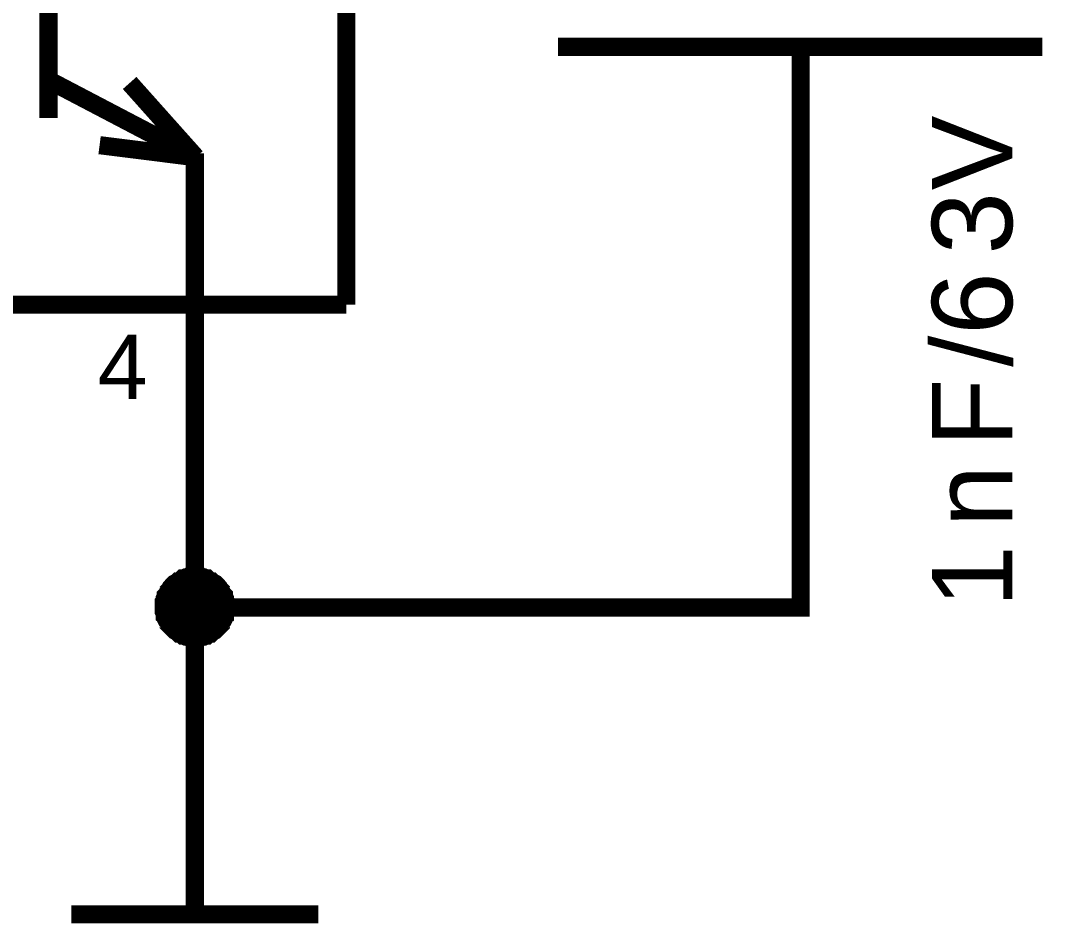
# Model space of a CAD drawing. Header units: millimetres. Extents: x -2024 to 917, y -725 to 13.
# Drawn here: x -1886.8 to -1869.79, y -636.89 to -621.99 of the extents above; entities that cross this region are included whole.
import ezdxf

# ---------------------------------------------------------------- set-up
doc = ezdxf.new("R2010")
doc.units = ezdxf.units.MM
doc.styles.get("Standard").update_dxf_attribs({"font": 'arial.ttf'})

msp = doc.modelspace()

# ---------------------------------------------------------------- linework, layer by layer
at = {"color": 7}
for points, const_width in [([(-1881.427, -616.675), (-1881.427, -626.677)], 0.3), ([(-1886.342, -619.855), (-1886.342, -623.597)], 0.3), ([(-1877.934, -622.421), (-1869.94, -622.421)], 0.3), ([(-1873.929, -622.421), (-1873.929, -625.418)], 0.3), ([(-1883.909, -624.243), (-1886.342, -622.968)], 0.3), ([(-1883.909, -624.243), (-1885.002, -623.017)], 0.3), ([(-1883.909, -624.243), (-1885.498, -624.044)], 0.3), ([(-1883.926, -624.177), (-1883.926, -629.177)], 0.3), ([(-1873.929, -625.418), (-1873.929, -631.678), (-1883.926, -631.678), (-1883.926, -629.177)], 0.3), ([(-1881.427, -626.677), (-1900.179, -626.677)], 0.3), ([(-1884.439, -631.678), (-1884.439, -631.645), (-1884.439, -631.628), (-1884.439, -631.595), (-1884.422, -631.578), (-1884.422, -631.545), (-1884.422, -631.529), (-1884.406, -631.496), (-1884.406, -631.479), (-1884.389, -631.462), (-1884.373, -631.429), (-1884.356, -631.413), (-1884.356, -631.396), (-1884.34, -631.38), (-1884.323, -631.347), (-1884.307, -631.33), (-1884.29, -631.313), (-1884.274, -631.297), (-1884.257, -631.28), (-1884.224, -631.264), (-1884.207, -631.247), (-1884.191, -631.247), (-1884.174, -631.231), (-1884.141, -631.214), (-1884.125, -631.197), (-1884.108, -631.197), (-1884.075, -631.181), (-1884.058, -631.181), (-1884.025, -631.181), (-1884.009, -631.164), (-1883.976, -631.164), (-1883.959, -631.164), (-1883.926, -631.164)], 0.3), ([(-1884.439, -631.678), (-1884.439, -631.645), (-1884.439, -631.628), (-1884.439, -631.595), (-1884.422, -631.578), (-1884.422, -631.545), (-1884.422, -631.529), (-1884.406, -631.496), (-1884.406, -631.479), (-1884.389, -631.462), (-1884.373, -631.429), (-1884.356, -631.413), (-1884.356, -631.396), (-1884.34, -631.38), (-1884.323, -631.347), (-1884.307, -631.33), (-1884.29, -631.313), (-1884.274, -631.297), (-1884.257, -631.28), (-1884.224, -631.264), (-1884.207, -631.247), (-1884.191, -631.247), (-1884.174, -631.231), (-1884.141, -631.214), (-1884.125, -631.197), (-1884.108, -631.197), (-1884.075, -631.181), (-1884.058, -631.181), (-1884.025, -631.181), (-1884.009, -631.164), (-1883.976, -631.164), (-1883.959, -631.164), (-1883.926, -631.164)], 0.3), ([(-1884.439, -631.678), (-1884.439, -631.645), (-1884.439, -631.628), (-1884.439, -631.595), (-1884.422, -631.578), (-1884.422, -631.545), (-1884.422, -631.529), (-1884.406, -631.496), (-1884.406, -631.479), (-1884.389, -631.462), (-1884.373, -631.429), (-1884.356, -631.413), (-1884.356, -631.396), (-1884.34, -631.38), (-1884.323, -631.347), (-1884.307, -631.33), (-1884.29, -631.313), (-1884.274, -631.297), (-1884.257, -631.28), (-1884.224, -631.264), (-1884.207, -631.247), (-1884.191, -631.247), (-1884.174, -631.231), (-1884.141, -631.214), (-1884.125, -631.197), (-1884.108, -631.197), (-1884.075, -631.181), (-1884.058, -631.181), (-1884.025, -631.181), (-1884.009, -631.164), (-1883.976, -631.164), (-1883.959, -631.164), (-1883.926, -631.164)], 0.3), ([(-1884.439, -631.678), (-1884.439, -631.645), (-1884.439, -631.628), (-1884.439, -631.595), (-1884.422, -631.578), (-1884.422, -631.545), (-1884.422, -631.529), (-1884.406, -631.496), (-1884.406, -631.479), (-1884.389, -631.462), (-1884.373, -631.429), (-1884.356, -631.413), (-1884.356, -631.396), (-1884.34, -631.38), (-1884.323, -631.347), (-1884.307, -631.33), (-1884.29, -631.313), (-1884.274, -631.297), (-1884.257, -631.28), (-1884.224, -631.264), (-1884.207, -631.247), (-1884.191, -631.247), (-1884.174, -631.231), (-1884.141, -631.214), (-1884.125, -631.197), (-1884.108, -631.197), (-1884.075, -631.181), (-1884.058, -631.181), (-1884.025, -631.181), (-1884.009, -631.164), (-1883.976, -631.164), (-1883.959, -631.164), (-1883.926, -631.164)], 0.3), ([(-1883.926, -631.164), (-1883.926, -631.164)], 0.3), ([(-1883.926, -631.164), (-1883.893, -631.164), (-1883.876, -631.164), (-1883.843, -631.164), (-1883.827, -631.181), (-1883.794, -631.181), (-1883.777, -631.181), (-1883.744, -631.197), (-1883.727, -631.197), (-1883.711, -631.214), (-1883.678, -631.231), (-1883.661, -631.247), (-1883.645, -631.247), (-1883.628, -631.264), (-1883.595, -631.28), (-1883.578, -631.297), (-1883.562, -631.313), (-1883.545, -631.33), (-1883.529, -631.347), (-1883.512, -631.38), (-1883.496, -631.396), (-1883.496, -631.413), (-1883.479, -631.429), (-1883.463, -631.462), (-1883.446, -631.479), (-1883.446, -631.496), (-1883.429, -631.529), (-1883.429, -631.545), (-1883.429, -631.578), (-1883.413, -631.595), (-1883.413, -631.628), (-1883.413, -631.645), (-1883.413, -631.678)], 0.3), ([(-1883.926, -631.164), (-1883.926, -631.164)], 0.3), ([(-1883.926, -631.164), (-1883.893, -631.164), (-1883.876, -631.164), (-1883.843, -631.164), (-1883.827, -631.181), (-1883.794, -631.181), (-1883.777, -631.181), (-1883.744, -631.197), (-1883.727, -631.197), (-1883.711, -631.214), (-1883.678, -631.231), (-1883.661, -631.247), (-1883.645, -631.247), (-1883.628, -631.264), (-1883.595, -631.28), (-1883.578, -631.297), (-1883.562, -631.313), (-1883.545, -631.33), (-1883.529, -631.347), (-1883.512, -631.38), (-1883.496, -631.396), (-1883.496, -631.413), (-1883.479, -631.429), (-1883.463, -631.462), (-1883.446, -631.479), (-1883.446, -631.496), (-1883.429, -631.529), (-1883.429, -631.545), (-1883.429, -631.578), (-1883.413, -631.595), (-1883.413, -631.628), (-1883.413, -631.645), (-1883.413, -631.678)], 0.3), ([(-1883.926, -631.164), (-1883.926, -631.164)], 0.3), ([(-1883.926, -631.164), (-1883.893, -631.164), (-1883.876, -631.164), (-1883.843, -631.164), (-1883.827, -631.181), (-1883.794, -631.181), (-1883.777, -631.181), (-1883.744, -631.197), (-1883.727, -631.197), (-1883.711, -631.214), (-1883.678, -631.231), (-1883.661, -631.247), (-1883.645, -631.247), (-1883.628, -631.264), (-1883.595, -631.28), (-1883.578, -631.297), (-1883.562, -631.313), (-1883.545, -631.33), (-1883.529, -631.347), (-1883.512, -631.38), (-1883.496, -631.396), (-1883.496, -631.413), (-1883.479, -631.429), (-1883.463, -631.462), (-1883.446, -631.479), (-1883.446, -631.496), (-1883.429, -631.529), (-1883.429, -631.545), (-1883.429, -631.578), (-1883.413, -631.595), (-1883.413, -631.628), (-1883.413, -631.645), (-1883.413, -631.678)], 0.3), ([(-1883.926, -631.164), (-1883.926, -631.164)], 0.3), ([(-1883.926, -631.164), (-1883.893, -631.164), (-1883.876, -631.164), (-1883.843, -631.164), (-1883.827, -631.181), (-1883.794, -631.181), (-1883.777, -631.181), (-1883.744, -631.197), (-1883.727, -631.197), (-1883.711, -631.214), (-1883.678, -631.231), (-1883.661, -631.247), (-1883.645, -631.247), (-1883.628, -631.264), (-1883.595, -631.28), (-1883.578, -631.297), (-1883.562, -631.313), (-1883.545, -631.33), (-1883.529, -631.347), (-1883.512, -631.38), (-1883.496, -631.396), (-1883.496, -631.413), (-1883.479, -631.429), (-1883.463, -631.462), (-1883.446, -631.479), (-1883.446, -631.496), (-1883.429, -631.529), (-1883.429, -631.545), (-1883.429, -631.578), (-1883.413, -631.595), (-1883.413, -631.628), (-1883.413, -631.645), (-1883.413, -631.678)], 0.3), ([(-1884.439, -631.678), (-1884.439, -631.645), (-1884.439, -631.628), (-1884.439, -631.595), (-1884.422, -631.578), (-1884.422, -631.545), (-1884.422, -631.529), (-1884.406, -631.496), (-1884.406, -631.479), (-1884.389, -631.462), (-1884.373, -631.429), (-1884.356, -631.413), (-1884.356, -631.396), (-1884.34, -631.38), (-1884.323, -631.347), (-1884.307, -631.33), (-1884.29, -631.313), (-1884.274, -631.297), (-1884.257, -631.28), (-1884.224, -631.264), (-1884.207, -631.247), (-1884.191, -631.247), (-1884.174, -631.231), (-1884.141, -631.214), (-1884.125, -631.197), (-1884.108, -631.197), (-1884.075, -631.181), (-1884.058, -631.181), (-1884.025, -631.181), (-1884.009, -631.164), (-1883.976, -631.164), (-1883.959, -631.164), (-1883.926, -631.164)], 0.0991), ([(-1884.439, -631.678), (-1884.439, -631.645), (-1884.439, -631.628), (-1884.439, -631.595), (-1884.422, -631.578), (-1884.422, -631.545), (-1884.422, -631.529), (-1884.406, -631.496), (-1884.406, -631.479), (-1884.389, -631.462), (-1884.373, -631.429), (-1884.356, -631.413), (-1884.356, -631.396), (-1884.34, -631.38), (-1884.323, -631.347), (-1884.307, -631.33), (-1884.29, -631.313), (-1884.274, -631.297), (-1884.257, -631.28), (-1884.224, -631.264), (-1884.207, -631.247), (-1884.191, -631.247), (-1884.174, -631.231), (-1884.141, -631.214), (-1884.125, -631.197), (-1884.108, -631.197), (-1884.075, -631.181), (-1884.058, -631.181), (-1884.025, -631.181), (-1884.009, -631.164), (-1883.976, -631.164), (-1883.959, -631.164), (-1883.926, -631.164)], 0.0991), ([(-1884.439, -631.678), (-1884.439, -631.645), (-1884.439, -631.628), (-1884.439, -631.595), (-1884.422, -631.578), (-1884.422, -631.545), (-1884.422, -631.529), (-1884.406, -631.496), (-1884.406, -631.479), (-1884.389, -631.462), (-1884.373, -631.429), (-1884.356, -631.413), (-1884.356, -631.396), (-1884.34, -631.38), (-1884.323, -631.347), (-1884.307, -631.33), (-1884.29, -631.313), (-1884.274, -631.297), (-1884.257, -631.28), (-1884.224, -631.264), (-1884.207, -631.247), (-1884.191, -631.247), (-1884.174, -631.231), (-1884.141, -631.214), (-1884.125, -631.197), (-1884.108, -631.197), (-1884.075, -631.181), (-1884.058, -631.181), (-1884.025, -631.181), (-1884.009, -631.164), (-1883.976, -631.164), (-1883.959, -631.164), (-1883.926, -631.164)], 0.0991), ([(-1884.439, -631.678), (-1884.439, -631.645), (-1884.439, -631.628), (-1884.439, -631.595), (-1884.422, -631.578), (-1884.422, -631.545), (-1884.422, -631.529), (-1884.406, -631.496), (-1884.406, -631.479), (-1884.389, -631.462), (-1884.373, -631.429), (-1884.356, -631.413), (-1884.356, -631.396), (-1884.34, -631.38), (-1884.323, -631.347), (-1884.307, -631.33), (-1884.29, -631.313), (-1884.274, -631.297), (-1884.257, -631.28), (-1884.224, -631.264), (-1884.207, -631.247), (-1884.191, -631.247), (-1884.174, -631.231), (-1884.141, -631.214), (-1884.125, -631.197), (-1884.108, -631.197), (-1884.075, -631.181), (-1884.058, -631.181), (-1884.025, -631.181), (-1884.009, -631.164), (-1883.976, -631.164), (-1883.959, -631.164), (-1883.926, -631.164)], 0.0991), ([(-1883.926, -631.164), (-1883.926, -631.164)], 0.0991), ([(-1883.926, -631.164), (-1883.893, -631.164), (-1883.876, -631.164), (-1883.843, -631.164), (-1883.827, -631.181), (-1883.794, -631.181), (-1883.777, -631.181), (-1883.744, -631.197), (-1883.727, -631.197), (-1883.711, -631.214), (-1883.678, -631.231), (-1883.661, -631.247), (-1883.645, -631.247), (-1883.628, -631.264), (-1883.595, -631.28), (-1883.578, -631.297), (-1883.562, -631.313), (-1883.545, -631.33), (-1883.529, -631.347), (-1883.512, -631.38), (-1883.496, -631.396), (-1883.496, -631.413), (-1883.479, -631.429), (-1883.463, -631.462), (-1883.446, -631.479), (-1883.446, -631.496), (-1883.429, -631.529), (-1883.429, -631.545), (-1883.429, -631.578), (-1883.413, -631.595), (-1883.413, -631.628), (-1883.413, -631.645), (-1883.413, -631.678)], 0.0991), ([(-1883.926, -631.164), (-1883.926, -631.164)], 0.0991), ([(-1883.926, -631.164), (-1883.893, -631.164), (-1883.876, -631.164), (-1883.843, -631.164), (-1883.827, -631.181), (-1883.794, -631.181), (-1883.777, -631.181), (-1883.744, -631.197), (-1883.727, -631.197), (-1883.711, -631.214), (-1883.678, -631.231), (-1883.661, -631.247), (-1883.645, -631.247), (-1883.628, -631.264), (-1883.595, -631.28), (-1883.578, -631.297), (-1883.562, -631.313), (-1883.545, -631.33), (-1883.529, -631.347), (-1883.512, -631.38), (-1883.496, -631.396), (-1883.496, -631.413), (-1883.479, -631.429), (-1883.463, -631.462), (-1883.446, -631.479), (-1883.446, -631.496), (-1883.429, -631.529), (-1883.429, -631.545), (-1883.429, -631.578), (-1883.413, -631.595), (-1883.413, -631.628), (-1883.413, -631.645), (-1883.413, -631.678)], 0.0991), ([(-1883.926, -631.164), (-1883.926, -631.164)], 0.0991), ([(-1883.926, -631.164), (-1883.893, -631.164), (-1883.876, -631.164), (-1883.843, -631.164), (-1883.827, -631.181), (-1883.794, -631.181), (-1883.777, -631.181), (-1883.744, -631.197), (-1883.727, -631.197), (-1883.711, -631.214), (-1883.678, -631.231), (-1883.661, -631.247), (-1883.645, -631.247), (-1883.628, -631.264), (-1883.595, -631.28), (-1883.578, -631.297), (-1883.562, -631.313), (-1883.545, -631.33), (-1883.529, -631.347), (-1883.512, -631.38), (-1883.496, -631.396), (-1883.496, -631.413), (-1883.479, -631.429), (-1883.463, -631.462), (-1883.446, -631.479), (-1883.446, -631.496), (-1883.429, -631.529), (-1883.429, -631.545), (-1883.429, -631.578), (-1883.413, -631.595), (-1883.413, -631.628), (-1883.413, -631.645), (-1883.413, -631.678)], 0.0991), ([(-1883.926, -631.164), (-1883.926, -631.164)], 0.0991), ([(-1883.926, -631.164), (-1883.893, -631.164), (-1883.876, -631.164), (-1883.843, -631.164), (-1883.827, -631.181), (-1883.794, -631.181), (-1883.777, -631.181), (-1883.744, -631.197), (-1883.727, -631.197), (-1883.711, -631.214), (-1883.678, -631.231), (-1883.661, -631.247), (-1883.645, -631.247), (-1883.628, -631.264), (-1883.595, -631.28), (-1883.578, -631.297), (-1883.562, -631.313), (-1883.545, -631.33), (-1883.529, -631.347), (-1883.512, -631.38), (-1883.496, -631.396), (-1883.496, -631.413), (-1883.479, -631.429), (-1883.463, -631.462), (-1883.446, -631.479), (-1883.446, -631.496), (-1883.429, -631.529), (-1883.429, -631.545), (-1883.429, -631.578), (-1883.413, -631.595), (-1883.413, -631.628), (-1883.413, -631.645), (-1883.413, -631.678)], 0.0991), ([(-1883.926, -632.174), (-1883.959, -632.174), (-1883.976, -632.174), (-1884.009, -632.174), (-1884.025, -632.158), (-1884.058, -632.158), (-1884.075, -632.158), (-1884.108, -632.141), (-1884.125, -632.141), (-1884.141, -632.125), (-1884.174, -632.108), (-1884.191, -632.108), (-1884.207, -632.092), (-1884.224, -632.075), (-1884.257, -632.059), (-1884.274, -632.042), (-1884.29, -632.025), (-1884.307, -632.009), (-1884.323, -631.992), (-1884.34, -631.976), (-1884.356, -631.959), (-1884.356, -631.926), (-1884.373, -631.91), (-1884.389, -631.893), (-1884.406, -631.86), (-1884.406, -631.843), (-1884.422, -631.827), (-1884.422, -631.794), (-1884.422, -631.777), (-1884.439, -631.744), (-1884.439, -631.727), (-1884.439, -631.694), (-1884.439, -631.678)], 0.3), ([(-1884.439, -631.678), (-1884.439, -631.678)], 0.3), ([(-1883.926, -632.174), (-1883.959, -632.174), (-1883.976, -632.174), (-1884.009, -632.174), (-1884.025, -632.158), (-1884.058, -632.158), (-1884.075, -632.158), (-1884.108, -632.141), (-1884.125, -632.141), (-1884.141, -632.125), (-1884.174, -632.108), (-1884.191, -632.108), (-1884.207, -632.092), (-1884.224, -632.075), (-1884.257, -632.059), (-1884.274, -632.042), (-1884.29, -632.025), (-1884.307, -632.009), (-1884.323, -631.992), (-1884.34, -631.976), (-1884.356, -631.959), (-1884.356, -631.926), (-1884.373, -631.91), (-1884.389, -631.893), (-1884.406, -631.86), (-1884.406, -631.843), (-1884.422, -631.827), (-1884.422, -631.794), (-1884.422, -631.777), (-1884.439, -631.744), (-1884.439, -631.727), (-1884.439, -631.694), (-1884.439, -631.678)], 0.3), ([(-1884.439, -631.678), (-1884.439, -631.678)], 0.3), ([(-1883.926, -632.174), (-1883.959, -632.174), (-1883.976, -632.174), (-1884.009, -632.174), (-1884.025, -632.158), (-1884.058, -632.158), (-1884.075, -632.158), (-1884.108, -632.141), (-1884.125, -632.141), (-1884.141, -632.125), (-1884.174, -632.108), (-1884.191, -632.108), (-1884.207, -632.092), (-1884.224, -632.075), (-1884.257, -632.059), (-1884.274, -632.042), (-1884.29, -632.025), (-1884.307, -632.009), (-1884.323, -631.992), (-1884.34, -631.976), (-1884.356, -631.959), (-1884.356, -631.926), (-1884.373, -631.91), (-1884.389, -631.893), (-1884.406, -631.86), (-1884.406, -631.843), (-1884.422, -631.827), (-1884.422, -631.794), (-1884.422, -631.777), (-1884.439, -631.744), (-1884.439, -631.727), (-1884.439, -631.694), (-1884.439, -631.678)], 0.3), ([(-1884.439, -631.678), (-1884.439, -631.678)], 0.3), ([(-1883.926, -632.174), (-1883.959, -632.174), (-1883.976, -632.174), (-1884.009, -632.174), (-1884.025, -632.158), (-1884.058, -632.158), (-1884.075, -632.158), (-1884.108, -632.141), (-1884.125, -632.141), (-1884.141, -632.125), (-1884.174, -632.108), (-1884.191, -632.108), (-1884.207, -632.092), (-1884.224, -632.075), (-1884.257, -632.059), (-1884.274, -632.042), (-1884.29, -632.025), (-1884.307, -632.009), (-1884.323, -631.992), (-1884.34, -631.976), (-1884.356, -631.959), (-1884.356, -631.926), (-1884.373, -631.91), (-1884.389, -631.893), (-1884.406, -631.86), (-1884.406, -631.843), (-1884.422, -631.827), (-1884.422, -631.794), (-1884.422, -631.777), (-1884.439, -631.744), (-1884.439, -631.727), (-1884.439, -631.694), (-1884.439, -631.678)], 0.3), ([(-1884.439, -631.678), (-1884.439, -631.678)], 0.3), ([(-1883.926, -631.678), (-1883.926, -636.745)], 0.3), ([(-1883.413, -631.678), (-1883.413, -631.694), (-1883.413, -631.727), (-1883.413, -631.744), (-1883.429, -631.777), (-1883.429, -631.794), (-1883.429, -631.827), (-1883.446, -631.843), (-1883.446, -631.86), (-1883.463, -631.893), (-1883.479, -631.91), (-1883.496, -631.926), (-1883.496, -631.959), (-1883.512, -631.976), (-1883.529, -631.992), (-1883.545, -632.009), (-1883.562, -632.025), (-1883.578, -632.042), (-1883.595, -632.059), (-1883.628, -632.075), (-1883.645, -632.092), (-1883.661, -632.108), (-1883.678, -632.108), (-1883.711, -632.125), (-1883.727, -632.141), (-1883.744, -632.141), (-1883.777, -632.158), (-1883.794, -632.158), (-1883.827, -632.158), (-1883.843, -632.174), (-1883.876, -632.174), (-1883.893, -632.174), (-1883.926, -632.174)], 0.3), ([(-1883.413, -631.678), (-1883.413, -631.694), (-1883.413, -631.727), (-1883.413, -631.744), (-1883.429, -631.777), (-1883.429, -631.794), (-1883.429, -631.827), (-1883.446, -631.843), (-1883.446, -631.86), (-1883.463, -631.893), (-1883.479, -631.91), (-1883.496, -631.926), (-1883.496, -631.959), (-1883.512, -631.976), (-1883.529, -631.992), (-1883.545, -632.009), (-1883.562, -632.025), (-1883.578, -632.042), (-1883.595, -632.059), (-1883.628, -632.075), (-1883.645, -632.092), (-1883.661, -632.108), (-1883.678, -632.108), (-1883.711, -632.125), (-1883.727, -632.141), (-1883.744, -632.141), (-1883.777, -632.158), (-1883.794, -632.158), (-1883.827, -632.158), (-1883.843, -632.174), (-1883.876, -632.174), (-1883.893, -632.174), (-1883.926, -632.174)], 0.3), ([(-1883.413, -631.678), (-1883.413, -631.694), (-1883.413, -631.727), (-1883.413, -631.744), (-1883.429, -631.777), (-1883.429, -631.794), (-1883.429, -631.827), (-1883.446, -631.843), (-1883.446, -631.86), (-1883.463, -631.893), (-1883.479, -631.91), (-1883.496, -631.926), (-1883.496, -631.959), (-1883.512, -631.976), (-1883.529, -631.992), (-1883.545, -632.009), (-1883.562, -632.025), (-1883.578, -632.042), (-1883.595, -632.059), (-1883.628, -632.075), (-1883.645, -632.092), (-1883.661, -632.108), (-1883.678, -632.108), (-1883.711, -632.125), (-1883.727, -632.141), (-1883.744, -632.141), (-1883.777, -632.158), (-1883.794, -632.158), (-1883.827, -632.158), (-1883.843, -632.174), (-1883.876, -632.174), (-1883.893, -632.174), (-1883.926, -632.174)], 0.3), ([(-1883.413, -631.678), (-1883.413, -631.694), (-1883.413, -631.727), (-1883.413, -631.744), (-1883.429, -631.777), (-1883.429, -631.794), (-1883.429, -631.827), (-1883.446, -631.843), (-1883.446, -631.86), (-1883.463, -631.893), (-1883.479, -631.91), (-1883.496, -631.926), (-1883.496, -631.959), (-1883.512, -631.976), (-1883.529, -631.992), (-1883.545, -632.009), (-1883.562, -632.025), (-1883.578, -632.042), (-1883.595, -632.059), (-1883.628, -632.075), (-1883.645, -632.092), (-1883.661, -632.108), (-1883.678, -632.108), (-1883.711, -632.125), (-1883.727, -632.141), (-1883.744, -632.141), (-1883.777, -632.158), (-1883.794, -632.158), (-1883.827, -632.158), (-1883.843, -632.174), (-1883.876, -632.174), (-1883.893, -632.174), (-1883.926, -632.174)], 0.3), ([(-1883.413, -631.678), (-1883.413, -631.678), (-1883.413, -631.678), (-1883.413, -631.678), (-1883.413, -631.678), (-1883.413, -631.678), (-1883.413, -631.678), (-1883.413, -631.678), (-1883.413, -631.678), (-1883.413, -631.678), (-1883.413, -631.678), (-1883.413, -631.678), (-1883.413, -631.678), (-1883.413, -631.678), (-1883.413, -631.678), (-1883.413, -631.678), (-1883.413, -631.678), (-1883.413, -631.678), (-1883.413, -631.678), (-1883.413, -631.678), (-1883.413, -631.678), (-1883.413, -631.678), (-1883.413, -631.678), (-1883.413, -631.678), (-1883.413, -631.678), (-1883.413, -631.678), (-1883.413, -631.678), (-1883.413, -631.678), (-1883.413, -631.678), (-1883.413, -631.678), (-1883.413, -631.678), (-1883.413, -631.678), (-1883.413, -631.678)], 0.3), ([(-1883.413, -631.678), (-1883.413, -631.678)], 0.3), ([(-1883.413, -631.678), (-1883.413, -631.678), (-1883.413, -631.678), (-1883.413, -631.678), (-1883.413, -631.678), (-1883.413, -631.678), (-1883.413, -631.678), (-1883.413, -631.678), (-1883.413, -631.678), (-1883.413, -631.678), (-1883.413, -631.678), (-1883.413, -631.678), (-1883.413, -631.678), (-1883.413, -631.678), (-1883.413, -631.678), (-1883.413, -631.678), (-1883.413, -631.678), (-1883.413, -631.678), (-1883.413, -631.678), (-1883.413, -631.678), (-1883.413, -631.678), (-1883.413, -631.678), (-1883.413, -631.678), (-1883.413, -631.678), (-1883.413, -631.678), (-1883.413, -631.678), (-1883.413, -631.678), (-1883.413, -631.678), (-1883.413, -631.678), (-1883.413, -631.678), (-1883.413, -631.678), (-1883.413, -631.678), (-1883.413, -631.678)], 0.3), ([(-1883.413, -631.678), (-1883.413, -631.678)], 0.3), ([(-1883.413, -631.678), (-1883.413, -631.678), (-1883.413, -631.678), (-1883.413, -631.678), (-1883.413, -631.678), (-1883.413, -631.678), (-1883.413, -631.678), (-1883.413, -631.678), (-1883.413, -631.678), (-1883.413, -631.678), (-1883.413, -631.678), (-1883.413, -631.678), (-1883.413, -631.678), (-1883.413, -631.678), (-1883.413, -631.678), (-1883.413, -631.678), (-1883.413, -631.678), (-1883.413, -631.678), (-1883.413, -631.678), (-1883.413, -631.678), (-1883.413, -631.678), (-1883.413, -631.678), (-1883.413, -631.678), (-1883.413, -631.678), (-1883.413, -631.678), (-1883.413, -631.678), (-1883.413, -631.678), (-1883.413, -631.678), (-1883.413, -631.678), (-1883.413, -631.678), (-1883.413, -631.678), (-1883.413, -631.678), (-1883.413, -631.678)], 0.3), ([(-1883.413, -631.678), (-1883.413, -631.678)], 0.3), ([(-1883.413, -631.678), (-1883.413, -631.678), (-1883.413, -631.678), (-1883.413, -631.678), (-1883.413, -631.678), (-1883.413, -631.678), (-1883.413, -631.678), (-1883.413, -631.678), (-1883.413, -631.678), (-1883.413, -631.678), (-1883.413, -631.678), (-1883.413, -631.678), (-1883.413, -631.678), (-1883.413, -631.678), (-1883.413, -631.678), (-1883.413, -631.678), (-1883.413, -631.678), (-1883.413, -631.678), (-1883.413, -631.678), (-1883.413, -631.678), (-1883.413, -631.678), (-1883.413, -631.678), (-1883.413, -631.678), (-1883.413, -631.678), (-1883.413, -631.678), (-1883.413, -631.678), (-1883.413, -631.678), (-1883.413, -631.678), (-1883.413, -631.678), (-1883.413, -631.678), (-1883.413, -631.678), (-1883.413, -631.678), (-1883.413, -631.678)], 0.3), ([(-1883.413, -631.678), (-1883.413, -631.678)], 0.3), ([(-1883.926, -632.174), (-1883.959, -632.174), (-1883.976, -632.174), (-1884.009, -632.174), (-1884.025, -632.158), (-1884.058, -632.158), (-1884.075, -632.158), (-1884.108, -632.141), (-1884.125, -632.141), (-1884.141, -632.125), (-1884.174, -632.108), (-1884.191, -632.108), (-1884.207, -632.092), (-1884.224, -632.075), (-1884.257, -632.059), (-1884.274, -632.042), (-1884.29, -632.025), (-1884.307, -632.009), (-1884.323, -631.992), (-1884.34, -631.976), (-1884.356, -631.959), (-1884.356, -631.926), (-1884.373, -631.91), (-1884.389, -631.893), (-1884.406, -631.86), (-1884.406, -631.843), (-1884.422, -631.827), (-1884.422, -631.794), (-1884.422, -631.777), (-1884.439, -631.744), (-1884.439, -631.727), (-1884.439, -631.694), (-1884.439, -631.678)], 0.0991), ([(-1884.439, -631.678), (-1884.439, -631.678)], 0.0991), ([(-1883.926, -632.174), (-1883.959, -632.174), (-1883.976, -632.174), (-1884.009, -632.174), (-1884.025, -632.158), (-1884.058, -632.158), (-1884.075, -632.158), (-1884.108, -632.141), (-1884.125, -632.141), (-1884.141, -632.125), (-1884.174, -632.108), (-1884.191, -632.108), (-1884.207, -632.092), (-1884.224, -632.075), (-1884.257, -632.059), (-1884.274, -632.042), (-1884.29, -632.025), (-1884.307, -632.009), (-1884.323, -631.992), (-1884.34, -631.976), (-1884.356, -631.959), (-1884.356, -631.926), (-1884.373, -631.91), (-1884.389, -631.893), (-1884.406, -631.86), (-1884.406, -631.843), (-1884.422, -631.827), (-1884.422, -631.794), (-1884.422, -631.777), (-1884.439, -631.744), (-1884.439, -631.727), (-1884.439, -631.694), (-1884.439, -631.678)], 0.0991), ([(-1884.439, -631.678), (-1884.439, -631.678)], 0.0991), ([(-1883.926, -632.174), (-1883.959, -632.174), (-1883.976, -632.174), (-1884.009, -632.174), (-1884.025, -632.158), (-1884.058, -632.158), (-1884.075, -632.158), (-1884.108, -632.141), (-1884.125, -632.141), (-1884.141, -632.125), (-1884.174, -632.108), (-1884.191, -632.108), (-1884.207, -632.092), (-1884.224, -632.075), (-1884.257, -632.059), (-1884.274, -632.042), (-1884.29, -632.025), (-1884.307, -632.009), (-1884.323, -631.992), (-1884.34, -631.976), (-1884.356, -631.959), (-1884.356, -631.926), (-1884.373, -631.91), (-1884.389, -631.893), (-1884.406, -631.86), (-1884.406, -631.843), (-1884.422, -631.827), (-1884.422, -631.794), (-1884.422, -631.777), (-1884.439, -631.744), (-1884.439, -631.727), (-1884.439, -631.694), (-1884.439, -631.678)], 0.0991), ([(-1884.439, -631.678), (-1884.439, -631.678)], 0.0991), ([(-1883.926, -632.174), (-1883.959, -632.174), (-1883.976, -632.174), (-1884.009, -632.174), (-1884.025, -632.158), (-1884.058, -632.158), (-1884.075, -632.158), (-1884.108, -632.141), (-1884.125, -632.141), (-1884.141, -632.125), (-1884.174, -632.108), (-1884.191, -632.108), (-1884.207, -632.092), (-1884.224, -632.075), (-1884.257, -632.059), (-1884.274, -632.042), (-1884.29, -632.025), (-1884.307, -632.009), (-1884.323, -631.992), (-1884.34, -631.976), (-1884.356, -631.959), (-1884.356, -631.926), (-1884.373, -631.91), (-1884.389, -631.893), (-1884.406, -631.86), (-1884.406, -631.843), (-1884.422, -631.827), (-1884.422, -631.794), (-1884.422, -631.777), (-1884.439, -631.744), (-1884.439, -631.727), (-1884.439, -631.694), (-1884.439, -631.678)], 0.0991), ([(-1884.439, -631.678), (-1884.439, -631.678)], 0.0991), ([(-1883.413, -631.678), (-1883.413, -631.694), (-1883.413, -631.727), (-1883.413, -631.744), (-1883.429, -631.777), (-1883.429, -631.794), (-1883.429, -631.827), (-1883.446, -631.843), (-1883.446, -631.86), (-1883.463, -631.893), (-1883.479, -631.91), (-1883.496, -631.926), (-1883.496, -631.959), (-1883.512, -631.976), (-1883.529, -631.992), (-1883.545, -632.009), (-1883.562, -632.025), (-1883.578, -632.042), (-1883.595, -632.059), (-1883.628, -632.075), (-1883.645, -632.092), (-1883.661, -632.108), (-1883.678, -632.108), (-1883.711, -632.125), (-1883.727, -632.141), (-1883.744, -632.141), (-1883.777, -632.158), (-1883.794, -632.158), (-1883.827, -632.158), (-1883.843, -632.174), (-1883.876, -632.174), (-1883.893, -632.174), (-1883.926, -632.174)], 0.0991), ([(-1883.413, -631.678), (-1883.413, -631.694), (-1883.413, -631.727), (-1883.413, -631.744), (-1883.429, -631.777), (-1883.429, -631.794), (-1883.429, -631.827), (-1883.446, -631.843), (-1883.446, -631.86), (-1883.463, -631.893), (-1883.479, -631.91), (-1883.496, -631.926), (-1883.496, -631.959), (-1883.512, -631.976), (-1883.529, -631.992), (-1883.545, -632.009), (-1883.562, -632.025), (-1883.578, -632.042), (-1883.595, -632.059), (-1883.628, -632.075), (-1883.645, -632.092), (-1883.661, -632.108), (-1883.678, -632.108), (-1883.711, -632.125), (-1883.727, -632.141), (-1883.744, -632.141), (-1883.777, -632.158), (-1883.794, -632.158), (-1883.827, -632.158), (-1883.843, -632.174), (-1883.876, -632.174), (-1883.893, -632.174), (-1883.926, -632.174)], 0.0991), ([(-1883.413, -631.678), (-1883.413, -631.694), (-1883.413, -631.727), (-1883.413, -631.744), (-1883.429, -631.777), (-1883.429, -631.794), (-1883.429, -631.827), (-1883.446, -631.843), (-1883.446, -631.86), (-1883.463, -631.893), (-1883.479, -631.91), (-1883.496, -631.926), (-1883.496, -631.959), (-1883.512, -631.976), (-1883.529, -631.992), (-1883.545, -632.009), (-1883.562, -632.025), (-1883.578, -632.042), (-1883.595, -632.059), (-1883.628, -632.075), (-1883.645, -632.092), (-1883.661, -632.108), (-1883.678, -632.108), (-1883.711, -632.125), (-1883.727, -632.141), (-1883.744, -632.141), (-1883.777, -632.158), (-1883.794, -632.158), (-1883.827, -632.158), (-1883.843, -632.174), (-1883.876, -632.174), (-1883.893, -632.174), (-1883.926, -632.174)], 0.0991), ([(-1883.413, -631.678), (-1883.413, -631.694), (-1883.413, -631.727), (-1883.413, -631.744), (-1883.429, -631.777), (-1883.429, -631.794), (-1883.429, -631.827), (-1883.446, -631.843), (-1883.446, -631.86), (-1883.463, -631.893), (-1883.479, -631.91), (-1883.496, -631.926), (-1883.496, -631.959), (-1883.512, -631.976), (-1883.529, -631.992), (-1883.545, -632.009), (-1883.562, -632.025), (-1883.578, -632.042), (-1883.595, -632.059), (-1883.628, -632.075), (-1883.645, -632.092), (-1883.661, -632.108), (-1883.678, -632.108), (-1883.711, -632.125), (-1883.727, -632.141), (-1883.744, -632.141), (-1883.777, -632.158), (-1883.794, -632.158), (-1883.827, -632.158), (-1883.843, -632.174), (-1883.876, -632.174), (-1883.893, -632.174), (-1883.926, -632.174)], 0.0991), ([(-1883.413, -631.678), (-1883.413, -631.678), (-1883.413, -631.678), (-1883.413, -631.678), (-1883.413, -631.678), (-1883.413, -631.678), (-1883.413, -631.678), (-1883.413, -631.678), (-1883.413, -631.678), (-1883.413, -631.678), (-1883.413, -631.678), (-1883.413, -631.678), (-1883.413, -631.678), (-1883.413, -631.678), (-1883.413, -631.678), (-1883.413, -631.678), (-1883.413, -631.678), (-1883.413, -631.678), (-1883.413, -631.678), (-1883.413, -631.678), (-1883.413, -631.678), (-1883.413, -631.678), (-1883.413, -631.678), (-1883.413, -631.678), (-1883.413, -631.678), (-1883.413, -631.678), (-1883.413, -631.678), (-1883.413, -631.678), (-1883.413, -631.678), (-1883.413, -631.678), (-1883.413, -631.678), (-1883.413, -631.678), (-1883.413, -631.678)], 0.0991), ([(-1883.413, -631.678), (-1883.413, -631.678)], 0.0991), ([(-1883.413, -631.678), (-1883.413, -631.678), (-1883.413, -631.678), (-1883.413, -631.678), (-1883.413, -631.678), (-1883.413, -631.678), (-1883.413, -631.678), (-1883.413, -631.678), (-1883.413, -631.678), (-1883.413, -631.678), (-1883.413, -631.678), (-1883.413, -631.678), (-1883.413, -631.678), (-1883.413, -631.678), (-1883.413, -631.678), (-1883.413, -631.678), (-1883.413, -631.678), (-1883.413, -631.678), (-1883.413, -631.678), (-1883.413, -631.678), (-1883.413, -631.678), (-1883.413, -631.678), (-1883.413, -631.678), (-1883.413, -631.678), (-1883.413, -631.678), (-1883.413, -631.678), (-1883.413, -631.678), (-1883.413, -631.678), (-1883.413, -631.678), (-1883.413, -631.678), (-1883.413, -631.678), (-1883.413, -631.678), (-1883.413, -631.678)], 0.0991), ([(-1883.413, -631.678), (-1883.413, -631.678)], 0.0991), ([(-1883.413, -631.678), (-1883.413, -631.678), (-1883.413, -631.678), (-1883.413, -631.678), (-1883.413, -631.678), (-1883.413, -631.678), (-1883.413, -631.678), (-1883.413, -631.678), (-1883.413, -631.678), (-1883.413, -631.678), (-1883.413, -631.678), (-1883.413, -631.678), (-1883.413, -631.678), (-1883.413, -631.678), (-1883.413, -631.678), (-1883.413, -631.678), (-1883.413, -631.678), (-1883.413, -631.678), (-1883.413, -631.678), (-1883.413, -631.678), (-1883.413, -631.678), (-1883.413, -631.678), (-1883.413, -631.678), (-1883.413, -631.678), (-1883.413, -631.678), (-1883.413, -631.678), (-1883.413, -631.678), (-1883.413, -631.678), (-1883.413, -631.678), (-1883.413, -631.678), (-1883.413, -631.678), (-1883.413, -631.678), (-1883.413, -631.678)], 0.0991), ([(-1883.413, -631.678), (-1883.413, -631.678)], 0.0991), ([(-1883.413, -631.678), (-1883.413, -631.678), (-1883.413, -631.678), (-1883.413, -631.678), (-1883.413, -631.678), (-1883.413, -631.678), (-1883.413, -631.678), (-1883.413, -631.678), (-1883.413, -631.678), (-1883.413, -631.678), (-1883.413, -631.678), (-1883.413, -631.678), (-1883.413, -631.678), (-1883.413, -631.678), (-1883.413, -631.678), (-1883.413, -631.678), (-1883.413, -631.678), (-1883.413, -631.678), (-1883.413, -631.678), (-1883.413, -631.678), (-1883.413, -631.678), (-1883.413, -631.678), (-1883.413, -631.678), (-1883.413, -631.678), (-1883.413, -631.678), (-1883.413, -631.678), (-1883.413, -631.678), (-1883.413, -631.678), (-1883.413, -631.678), (-1883.413, -631.678), (-1883.413, -631.678), (-1883.413, -631.678), (-1883.413, -631.678)], 0.0991), ([(-1883.413, -631.678), (-1883.413, -631.678)], 0.0991), ([(-1885.962, -636.745), (-1881.89, -636.745)], 0.3)]:
    msp.add_lwpolyline(points, dxfattribs=dict(at, const_width=const_width))
at = {"color": 7, "const_width": 0.508}
msp.add_lwpolyline([(-1884.209, -631.663, 1), (-1883.701, -631.663, 1)], format="xyb", close=True, dxfattribs=at)

# ---------------------------------------------------------------- texts
at = {"color": 7}
for s, p in [('V', (-1870.437, -624.789)), ('3', (-1870.437, -625.849)), ('6', (-1870.437, -627.174)), ('/', (-1870.437, -627.704)), ('F', (-1870.437, -629.028)), ('n', (-1870.437, -630.353)), ('1', (-1870.437, -631.678))]:
    msp.add_text(s, height=1.325, rotation=90, dxfattribs=at).set_placement(p)
msp.add_text('4', height=1.06, dxfattribs=at).set_placement((-1885.531, -628.233))

doc.saveas('drawing.dxf')
